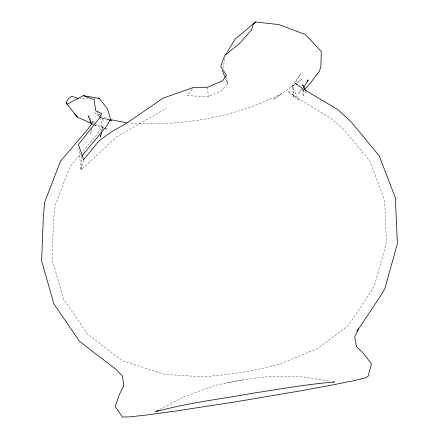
<?xml version="1.0" encoding="UTF-8"?>
<svg xmlns="http://www.w3.org/2000/svg" width="439" height="439" viewBox="0 0 439 439"><rect width="100%" height="100%" fill="white"/><g stroke="black" fill="none" stroke-linecap="round" stroke-linejoin="round"><path stroke-width="0.33" stroke-dasharray="2.19 1.65" d="M81.632 156.268L81.006 169.904L116.225 137.155L166.782 108.082M303.475 90.138L303.124 96.58L302.954 90.028L297.927 93.661L301.516 88.903M101.08 131.069L101.925 123.211L99.472 117.12M91.153 129.884L90.714 133.879L91.811 128.671M222.985 68.297L225.119 57.284M92.497 125.422L92.909 123.469M102.205 129.719L103.165 125.763L96.35 135.421L82.214 152.185M83.597 159.78L81.006 169.904L78.855 148.492M192.353 88.689L187.727 95.653L208.223 96.745L221.13 91.038L227.676 83.778L226.678 76.523M81.769 152.706L69.839 166.847L55.358 205.013L53.591 218.567L52.082 259.471L63.617 299.283L87.383 333.964L122.497 360.847L164.905 374.467L202.774 376.799C228.928 374.84 255.262 371.004 280.477 363.761L317.018 348.846L348.242 325.683L371.701 290.574L374.774 284.39L386.474 242.63L384.657 200.052L369.841 161.086L343.94 129.521L331.066 118.393L297.11 97.782L287.935 91.005L298.547 99.851L292.731 87.268L293.334 97.875L294.092 84.562L300.737 73.768L291.2 86.977L294.553 84.606L273.497 99.412L281.668 93.633C234.876 117.295 181.351 126.789 129.192 122.92M159.856 409.45L183.381 396.966L214.517 385.59C233.652 381.189 253.105 377.738 272.696 376.305L303.47 376.975L330.441 381.387M242.663 379.944L226.661 382.923M88.469 98.649L80.123 98.605M93.908 98.517L95.268 98.484M109.366 119.397L100.136 117.559L108.91 120.116M103.922 128.254L97.617 126.366L93.946 124.687M104.553 128.44L107.703 129.39L104.619 127.963M94.742 123.414L103.999 127.678M109.02 119.693L94.648 112.774L98.753 116.176M99.269 116.598L103.889 120.423L101.124 116.533M93.814 124.478L96.322 126.569L95.115 124.967M302.164 89.254L306.79 93.32L305.939 91.493M89.874 118.014L93.101 122.294M93.502 122.827L94.709 124.429M99.148 113.756L100.729 115.978M97.019 111.034L99.225 116.511M207.658 87.229L208.223 96.745M301.823 79.475L296.791 83.031L301.823 79.475M227.676 83.778L225.437 78.235L227.676 83.778"/><path stroke-width="0.66" d="M100.586 135.651L100.449 136.963L101.727 131.695M357.116 331.072L358.74 328.202L354.696 337.037L356.545 346.673L363.646 353.576L371.487 363.947L368.041 376.338L365.682 377.82L352.336 380.992L330.32 385.393L302.098 390.584L236.407 401.723L173.021 411.431L147.795 414.86L130.098 416.847L122.377 417.05L115.287 406.635L119.348 394.491L123.803 385.793L122.508 376.239L115.962 369.336L79.514 341.366L53.948 303.92L41.617 260.986L43.357 216.943L44.624 202.406L60.445 161.294L87.926 129.071L93.32 121.515M91.499 123.562L77.423 117.12L66.009 102.753L68.297 98.874L71.628 96.212L78.85 98.594M225.624 54.688L226.683 52.954M227.391 51.797L235.167 39.076L255.514 21.95L279.111 24.639L305.182 34.44L321.288 51.434L320.854 67.167L319.301 71.365L307.415 86.889L304.628 88.881M303.612 87.559L308.299 79.909L307.102 81.495M357.165 331.077L381.03 295.162L384.8 288.84L397.383 243.733L395.33 197.786L379.225 155.807L351.2 121.894L337.882 109.679L302.723 88.667L295.474 83.388L296.506 84.288M82.066 155.746L107.138 125.549L110.507 118.985L107.582 109.119L99.351 98.385L83.394 95.642L67.145 104.164L66.009 102.753M255.514 21.95L253.221 24.551L251.448 30.099L239.266 43.686L224.795 55.309L220.702 66.547L226.497 75.201L222.606 80.743L207.658 87.229L193.067 87.613L163.094 98.111L127.14 122.893L111.566 131.766L99.247 140.645L83.597 159.78L78.455 144.475L99.379 118.19L101.645 113.558L95.735 110.765L94.039 99.587L83.394 95.642M158.649 410.086L155.636 411.689C187.744 402.832 221.119 399.051 253.857 393.037C280.68 389.102 307.426 384.07 334.485 382.051L333.141 381.831M97.99 98.418L99.351 98.385M110.024 119.529L126.503 122.81M109.536 120.297L111.418 120.846L109.618 119.984M89.803 121.137L91.307 122.388M74.767 113.794L77.423 117.12M89.073 116.944L88.266 115.874L91.74 124.555M305.654 90.884L302.817 84.793L302.85 86.099M222.48 70.888L224.955 77.023"/></g></svg>
